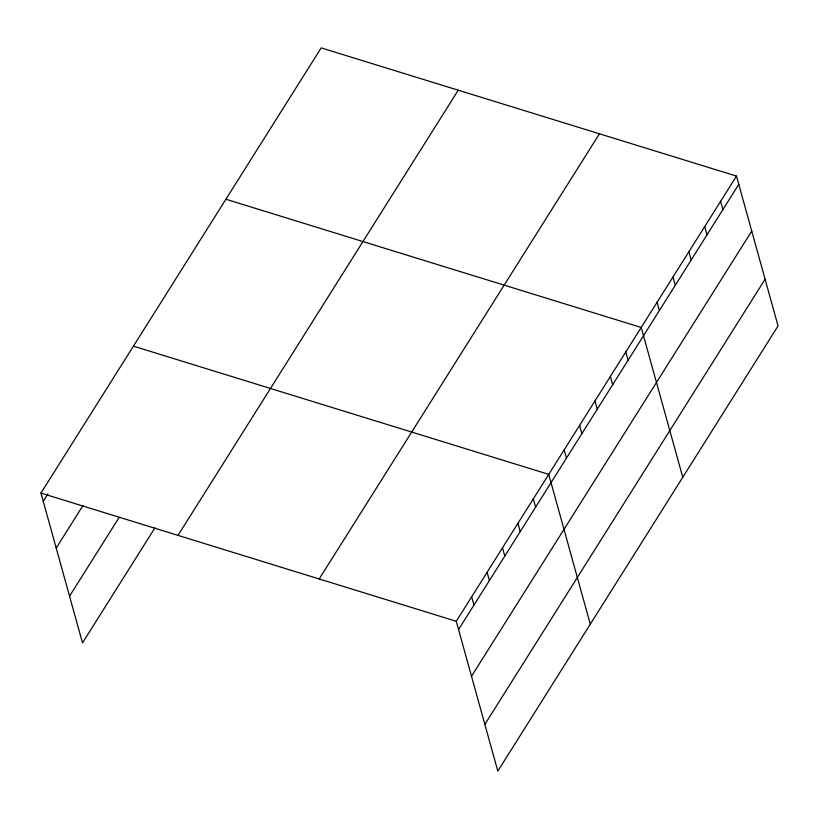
<?xml version="1.0" encoding="UTF-8"?>
<svg xmlns="http://www.w3.org/2000/svg" width="819" height="819" viewBox="0 0 819 819"><rect width="100%" height="100%" fill="white"/><g stroke="black" fill="none" stroke-linecap="round" stroke-linejoin="round"><path stroke-width="1.23" d="M154.873 527.927L82.504 642.905L40.95 493.069L321.191 47.891L736.496 176.095L778.05 325.931L497.809 771.109L456.265 621.283L736.496 176.095M43.243 501.341L47.932 493.888M56.204 548.054L83.006 505.477M69.543 596.191L119.134 517.413M177.999 535.38L458.241 90.192M319.205 578.972L599.447 133.784M458.558 629.555L738.789 184.367M471.509 676.269L751.75 231.081M484.858 724.395L765.1 279.218M225.911 199.252L641.216 327.457L682.77 477.293M133.425 346.161L548.74 474.365L590.294 624.201M40.95 493.069L456.265 621.283M720.618 201.32L722.911 209.592M704.739 226.546L707.032 234.818M688.861 251.781L691.154 260.043M672.983 277.006L675.276 285.278M657.094 302.231L659.387 310.503M625.808 351.945L628.101 360.217M610.39 376.433L612.684 384.695M594.983 400.911L597.276 409.183M579.565 425.399L581.859 433.671M564.148 449.887L566.441 458.159M533.323 498.853L535.616 507.125M517.915 523.341L520.208 531.613M502.497 547.829L504.791 556.091M487.09 572.307L489.383 580.579M471.672 596.795L473.966 605.067"/></g></svg>
